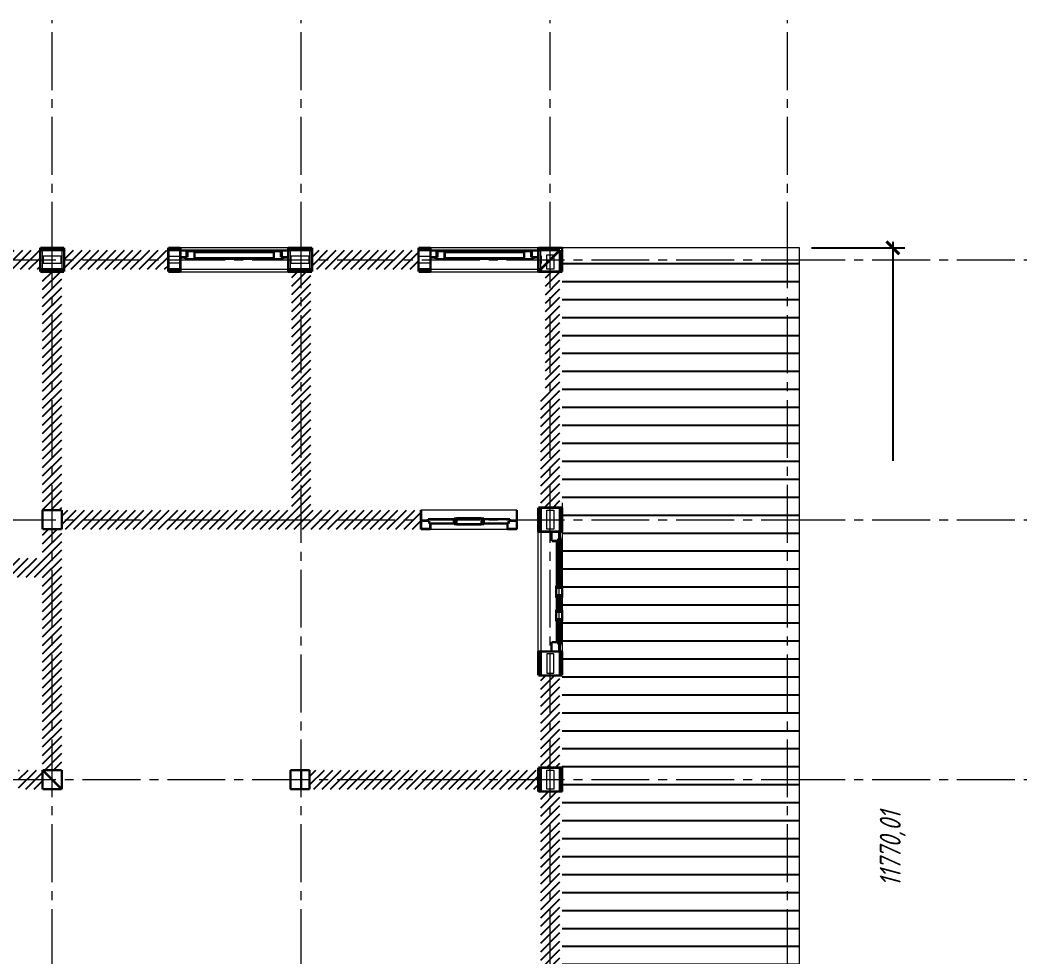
# Model space of a CAD drawing. Header units: millimetres. Extents: x 0 to 5040, y 0 to 770.
# Drawn here: x 1988 to 2156.2, y 613.2 to 769.6 of the extents above; entities that cross this region are included whole.
import ezdxf

# ---------------------------------------------------------------- set-up
doc = ezdxf.new("R2010")
doc.units = ezdxf.units.MM
for name, pattern in [('K5LT32768', [0]), ('K5LT_AXLED', [14.165, 9.665, -1.5, 1.5, -1.5]), ('K5LT_BASIC', [0]), ('K5LT_THIN', [0])]:
    doc.linetypes.add(name, pattern=pattern)
doc.layers.add('Системный слой', color=7, linetype='Continuous')
doc.styles.add('KDIMTEXTSTYLE', font='GOST_AU.SHX', dxfattribs={"width": 0.96, "oblique": 15, "height": 5})
doc.styles.add('KTEXTSTYLE', font='GOST_AU.SHX', dxfattribs={"width": 0.96, "height": 5})
doc.dimstyles.new('KDIMSTYLE (0.02)', dxfattribs={"dimtxt": 5, "dimasz": 1, "dimexe": 2, "dimexo": 0, "dimgap": 1, "dimtad": 1, "dimlfac": 50, "dimtxsty": 'KDIMTEXTSTYLE', "dimsah": 1, "dimcen": 0, "dimdle": 1, "dimadec": 0, "dimazin": 0, "dimtfac": 0.667, "dimtmove": 0, "dimatfit": 3, "dimfxl": 0, "dimtvp": 1, "dimtolj": 1, "dimtzin": 0, "dimarcsym": 0})

# ---------------------------------------------------------------- blocks, each defined once
blk = doc.blocks.new('U5')
at = {"layer": 'Системный слой', "color": 30, "linetype": 'K5LT_AXLED', "lineweight": 18}
for p, q in [((1870.98, 642.83), (2116.18, 642.83)), ((2116.18, 642.83), (2156.18, 642.83))]:
    blk.add_line(p, q, dxfattribs=at)
blk = doc.blocks.new('U6')
at = {"layer": 'Системный слой', "color": 30, "linetype": 'K5LT_AXLED', "lineweight": 18}
for p, q in [((1870.98, 686.23), (2116.18, 686.23)), ((2116.18, 686.23), (2156.18, 686.23))]:
    blk.add_line(p, q, dxfattribs=at)
blk = doc.blocks.new('U7')
at = {"layer": 'Системный слой', "color": 30, "linetype": 'K5LT_AXLED', "lineweight": 18}
for p, q in [((1870.98, 729.63), (2116.18, 729.63)), ((2116.18, 729.63), (2156.18, 729.63))]:
    blk.add_line(p, q, dxfattribs=at)
blk = doc.blocks.new('U12')
at = {"layer": 'Системный слой', "color": 30, "linetype": 'K5LT_AXLED', "lineweight": 18}
for p, q in [((1993.38, 729.63), (1993.38, 769.63)), ((1993.38, 498.23), (1993.38, 729.63)), ((1993.38, 498.23), (1993.38, 478.23)), ((1993.38, 478.23), (1993.38, 458.23))]:
    blk.add_line(p, q, dxfattribs=at)
at = {"layer": 'Системный слой', "color": 7, "linetype": 'K5LT_THIN', "lineweight": 18}
blk.add_arc((1993.38, 453.23), 5, 0, 360, dxfattribs=at)
blk = doc.blocks.new('U13')
at = {"layer": 'Системный слой', "color": 30, "linetype": 'K5LT_AXLED', "lineweight": 18}
for p, q in [((2034.98, 729.63), (2034.98, 769.63)), ((2034.98, 498.23), (2034.98, 729.63)), ((2034.98, 498.23), (2034.98, 478.23)), ((2034.98, 478.23), (2034.98, 458.23))]:
    blk.add_line(p, q, dxfattribs=at)
at = {"layer": 'Системный слой', "color": 7, "linetype": 'K5LT_THIN', "lineweight": 18}
blk.add_arc((2034.98, 453.23), 5, 0, 360, dxfattribs=at)
blk = doc.blocks.new('U14')
at = {"layer": 'Системный слой', "color": 30, "linetype": 'K5LT_AXLED', "lineweight": 18}
for p, q in [((2076.58, 729.63), (2076.58, 769.63)), ((2076.58, 498.23), (2076.58, 729.63)), ((2076.58, 498.23), (2076.58, 478.23)), ((2076.58, 478.23), (2076.58, 458.23))]:
    blk.add_line(p, q, dxfattribs=at)
at = {"layer": 'Системный слой', "color": 7, "linetype": 'K5LT_THIN', "lineweight": 18}
blk.add_arc((2076.58, 453.23), 5, 0, 360, dxfattribs=at)
blk = doc.blocks.new('U15')
at = {"layer": 'Системный слой', "color": 30, "linetype": 'K5LT_AXLED', "lineweight": 18}
for p, q in [((2116.18, 729.63), (2116.18, 769.63)), ((2116.18, 498.23), (2116.18, 729.63)), ((2116.18, 498.23), (2116.18, 478.23)), ((2116.18, 478.23), (2116.18, 458.23))]:
    blk.add_line(p, q, dxfattribs=at)
at = {"layer": 'Системный слой', "color": 7, "linetype": 'K5LT_THIN', "lineweight": 18}
blk.add_arc((2116.18, 453.23), 5, 0, 360, dxfattribs=at)
blk = doc.blocks.new('U0')
at = {"layer": 'Системный слой'}
for name in ['U12', 'U13', 'U14', 'U15', 'U7', 'U6', 'U5']:
    blk.add_blockref(name, (0, 0), dxfattribs=at)
blk = doc.blocks.new('U52')
at = {"layer": 'Системный слой', "color": 7, "linetype": 'K5LT32768', "lineweight": 18}
for p, q in [((1991.78, 731.23), (1991.78, 731.63)), ((1994.98, 731.63), (1994.98, 731.23)), ((2032.78, 731.63), (2014.78, 731.63)), ((2033.18, 731.23), (2033.18, 731.63)), ((2036.38, 731.63), (2036.38, 731.23)), ((2074.58, 731.63), (2056.58, 731.63)), ((2074.98, 731.23), (2074.98, 731.63)), ((2118.18, 731.63), (2078.58, 731.63)), ((2118.18, 496.23), (2118.18, 731.63)), ((1991.78, 730.23), (1991.78, 731.23)), ((1991.92, 730.23), (1991.78, 730.23)), ((1991.78, 729.03), (1991.78, 730.23)), ((1994.84, 730.23), (1991.92, 730.23)), ((1991.92, 729.03), (1991.92, 730.23)), ((1994.98, 730.23), (1994.84, 730.23)), ((1994.84, 730.23), (1994.84, 729.03)), ((1994.98, 731.23), (1994.98, 730.23)), ((1994.98, 730.23), (1994.98, 729.03)), ((2012.78, 730.23), (2014.78, 730.23)), ((2032.78, 731.23), (2014.78, 731.23)), ((2015.73, 730.03), (2015.73, 731.09)), ((2015.73, 731.09), (2015.96, 731.09)), ((2031.22, 731.19), (2016.34, 731.19)), ((2017.14, 731.09), (2030.42, 731.09)), ((2031.83, 731.09), (2031.6, 731.09)), ((2031.83, 730.03), (2031.83, 731.09)), ((2033.18, 730.23), (2033.18, 731.23)), ((2033.32, 730.23), (2033.18, 730.23)), ((2033.18, 729.03), (2033.18, 730.23)), ((2036.24, 730.23), (2033.32, 730.23)), ((2033.32, 729.03), (2033.32, 730.23)), ((2036.38, 730.23), (2036.24, 730.23)), ((2036.24, 730.23), (2036.24, 729.03)), ((2036.38, 731.23), (2036.38, 730.23)), ((2036.38, 730.23), (2036.38, 729.03)), ((2054.58, 730.23), (2056.58, 730.23)), ((2074.58, 731.23), (2056.58, 731.23)), ((2057.53, 730.03), (2057.53, 731.09)), ((2057.53, 731.09), (2057.76, 731.09)), ((2073.02, 731.19), (2058.14, 731.19)), ((2058.94, 731.09), (2072.22, 731.09)), ((2073.63, 731.09), (2073.4, 731.09)), ((2073.63, 730.03), (2073.63, 731.09)), ((2074.98, 730.23), (2074.98, 731.23)), ((2075.12, 730.23), (2074.98, 730.23)), ((2074.98, 729.03), (2074.98, 730.23)), ((2075.12, 729.03), (2075.12, 730.23)), ((2075.98, 730.43), (2077.18, 730.43)), ((2075.98, 729.03), (2075.98, 730.43)), ((2077.18, 730.43), (2077.18, 730.23)), ((2077.18, 730.23), (2077.18, 728.03)), ((1991.78, 729.03), (1991.92, 729.03)), ((1991.78, 728.03), (1991.78, 729.03)), ((1991.92, 729.03), (1994.84, 729.03)), ((1994.84, 729.03), (1994.98, 729.03)), ((1994.98, 729.03), (1994.98, 728.03)), ((2014.78, 729.03), (2012.78, 729.03)), ((2017.14, 729.73), (2030.42, 729.73)), ((2033.18, 729.03), (2033.32, 729.03)), ((2033.18, 728.03), (2033.18, 729.03)), ((2033.32, 729.03), (2036.24, 729.03)), ((2036.24, 729.03), (2036.38, 729.03)), ((2036.38, 729.03), (2036.38, 728.03)), ((2056.58, 729.03), (2054.58, 729.03)), ((2058.94, 729.73), (2072.22, 729.73)), ((2074.98, 729.03), (2075.12, 729.03)), ((2074.98, 728.03), (2074.98, 729.03)), ((2075.98, 728.03), (2075.98, 729.03)), ((2014.78, 728.03), (2032.78, 728.03)), ((2014.78, 727.63), (2032.78, 727.63)), ((2033.18, 727.63), (2033.18, 728.03)), ((2036.38, 728.03), (2036.38, 727.63)), ((2056.58, 728.03), (2074.58, 728.03)), ((2056.58, 727.63), (2074.58, 727.63)), ((2077.18, 728.03), (2075.98, 728.03)), ((2070.98, 687.83), (2054.98, 687.83)), ((2075.98, 687.83), (2077.18, 687.83)), ((2075.98, 684.63), (2075.98, 687.83)), ((2077.18, 687.83), (2077.18, 684.63)), ((2078.58, 689.03), (2078.58, 688.23)), ((2065.08, 686.43), (2060.88, 686.43)), ((2054.98, 684.63), (2070.98, 684.63)), ((2065.08, 685.47), (2060.88, 685.47)), ((2077.18, 684.63), (2075.98, 684.63)), ((2074.58, 664.23), (2074.58, 684.23)), ((2074.98, 684.23), (2074.98, 664.23)), ((2078.18, 683.07), (2078.18, 684.23)), ((2078.18, 675.23), (2078.18, 683.07)), ((2078.58, 684.23), (2078.58, 664.23)), ((2077.58, 674.83), (2077.58, 673.63)), ((2078.06, 673.63), (2078.06, 674.83)), ((2078.54, 674.83), (2078.54, 673.63)), ((2078.18, 671.23), (2078.18, 673.23)), ((2077.58, 670.83), (2077.58, 669.63)), ((2078.06, 669.63), (2078.06, 670.83)), ((2078.54, 670.83), (2078.54, 669.63)), ((2078.18, 665.39), (2078.18, 669.23)), ((2078.18, 664.23), (2078.18, 665.39)), ((2075.98, 663.83), (2075.98, 660.63)), ((2077.18, 663.83), (2075.98, 663.83)), ((2077.18, 660.63), (2077.18, 663.83)), ((2075.98, 660.63), (2077.18, 660.63)), ((2075.98, 644.43), (2077.18, 644.43)), ((2075.98, 641.23), (2075.98, 644.43)), ((2077.18, 644.43), (2077.18, 641.23)), ((2077.18, 641.23), (2075.98, 641.23))]:
    blk.add_line(p, q, dxfattribs=at)
at = {"layer": 'Системный слой', "color": 5, "linetype": 'K5LT_BASIC', "const_width": 0.4}
for points in [[(1991.78, 731.63), (1991.38, 731.63)], [(1991.38, 731.23), (1991.38, 731.63)], [(1994.98, 731.63), (1991.78, 731.63)], [(1995.38, 731.63), (1994.98, 731.63)], [(1995.38, 731.63), (1995.38, 731.23)], [(2012.78, 731.63), (2014.78, 731.63)], [(2012.78, 731.23), (2012.78, 731.63)], [(2014.78, 731.63), (2014.78, 731.23)], [(2033.18, 731.63), (2032.78, 731.63)], [(2032.78, 731.23), (2032.78, 731.63)], [(2036.38, 731.63), (2033.18, 731.63)], [(2036.78, 731.63), (2036.38, 731.63)], [(2036.78, 731.63), (2036.78, 731.23)], [(2054.58, 731.63), (2056.58, 731.63)], [(2054.58, 731.23), (2054.58, 731.63)], [(2056.58, 731.63), (2056.58, 731.23)], [(2074.98, 731.63), (2074.58, 731.63)], [(2074.58, 731.23), (2074.58, 731.63)], [(2078.58, 731.63), (2074.98, 731.63)], [(2078.58, 731.63), (2078.58, 727.63)], [(1991.38, 731.23), (1991.78, 731.23)], [(1991.38, 728.03), (1991.38, 731.23)], [(1991.78, 731.23), (1994.98, 731.23)], [(1994.98, 731.23), (1995.38, 731.23)], [(1995.38, 731.23), (1995.38, 728.03)], [(2012.78, 731.23), (2014.78, 731.23)], [(2012.78, 730.23), (2012.78, 731.23)], [(2012.78, 729.03), (2012.78, 730.23)], [(2014.78, 731.23), (2014.78, 731.19)], [(2014.78, 731.19), (2016.34, 731.19)], [(2014.78, 730.23), (2014.78, 731.19)], [(2014.78, 730.03), (2014.78, 730.23)], [(2014.78, 730.03), (2015.58, 730.03)], [(2014.78, 730.03), (2014.78, 729.03)], [(2015.58, 729.73), (2015.58, 730.03)], [(2015.73, 730.03), (2015.58, 730.03)], [(2017.14, 729.73), (2015.58, 729.73)], [(2015.73, 730.03), (2015.96, 730.03)], [(2015.96, 731.09), (2015.96, 730.03)], [(2016.34, 731.09), (2015.96, 731.09)], [(2016.34, 731.19), (2016.34, 731.09)], [(2016.34, 731.09), (2017.14, 731.09)], [(2017.14, 731.09), (2017.14, 730.91)], [(2017.14, 729.91), (2017.14, 730.91)], [(2017.14, 730.91), (2030.42, 730.91)], [(2030.42, 729.91), (2017.14, 729.91)], [(2017.14, 729.91), (2017.14, 729.73)], [(2030.42, 731.09), (2031.22, 731.09)], [(2030.42, 730.91), (2030.42, 731.09)], [(2030.42, 730.91), (2030.42, 729.91)], [(2030.42, 729.73), (2030.42, 729.91)], [(2031.98, 729.73), (2030.42, 729.73)], [(2031.22, 731.09), (2031.22, 731.19)], [(2031.22, 731.19), (2032.78, 731.19)], [(2031.22, 731.09), (2031.6, 731.09)], [(2031.6, 730.03), (2031.6, 731.09)], [(2031.6, 730.03), (2031.83, 730.03)], [(2031.98, 730.03), (2031.83, 730.03)], [(2031.98, 730.03), (2031.98, 729.73)], [(2032.78, 730.03), (2031.98, 730.03)], [(2032.78, 731.23), (2033.18, 731.23)], [(2032.78, 731.19), (2032.78, 731.23)], [(2032.78, 731.19), (2032.78, 730.03)], [(2032.78, 728.03), (2032.78, 730.03)], [(2033.18, 731.23), (2036.38, 731.23)], [(2036.38, 731.23), (2036.78, 731.23)], [(2036.78, 731.23), (2036.78, 728.03)], [(2054.58, 731.23), (2056.58, 731.23)], [(2054.58, 730.23), (2054.58, 731.23)], [(2054.58, 729.03), (2054.58, 730.23)], [(2056.58, 731.23), (2056.58, 731.19)], [(2056.58, 731.19), (2058.14, 731.19)], [(2056.58, 730.23), (2056.58, 731.19)], [(2056.58, 730.03), (2056.58, 730.23)], [(2056.58, 730.03), (2057.38, 730.03)], [(2056.58, 730.03), (2056.58, 729.03)], [(2057.38, 729.73), (2057.38, 730.03)], [(2057.53, 730.03), (2057.38, 730.03)], [(2058.94, 729.73), (2057.38, 729.73)], [(2057.53, 730.03), (2057.76, 730.03)], [(2057.76, 731.09), (2057.76, 730.03)], [(2058.14, 731.09), (2057.76, 731.09)], [(2058.14, 731.19), (2058.14, 731.09)], [(2058.14, 731.09), (2058.94, 731.09)], [(2058.94, 731.09), (2058.94, 730.91)], [(2058.94, 729.91), (2058.94, 730.91)], [(2058.94, 730.91), (2072.22, 730.91)], [(2072.22, 729.91), (2058.94, 729.91)], [(2058.94, 729.91), (2058.94, 729.73)], [(2072.22, 731.09), (2073.02, 731.09)], [(2072.22, 730.91), (2072.22, 731.09)], [(2072.22, 730.91), (2072.22, 729.91)], [(2072.22, 729.73), (2072.22, 729.91)], [(2073.78, 729.73), (2072.22, 729.73)], [(2073.02, 731.09), (2073.02, 731.19)], [(2073.02, 731.19), (2074.58, 731.19)], [(2073.02, 731.09), (2073.4, 731.09)], [(2073.4, 730.03), (2073.4, 731.09)], [(2073.4, 730.03), (2073.63, 730.03)], [(2073.78, 730.03), (2073.63, 730.03)], [(2073.78, 730.03), (2073.78, 729.73)], [(2074.58, 730.03), (2073.78, 730.03)], [(2074.58, 731.23), (2074.98, 731.23)], [(2074.58, 731.19), (2074.58, 731.23)], [(2074.58, 730.03), (2074.58, 731.19)], [(2074.58, 728.03), (2074.58, 730.03)], [(2074.98, 731.23), (2078.18, 731.23)], [(2077.18, 730.23), (2075.98, 729.03)], [(2078.18, 731.23), (2077.18, 730.23)], [(2078.18, 731.23), (2078.18, 727.63)], [(1991.38, 727.63), (1991.38, 728.03)], [(1991.78, 728.03), (1991.38, 728.03)], [(1991.78, 728.03), (1994.98, 728.03)], [(1991.78, 727.63), (1991.78, 728.03)], [(1994.98, 728.03), (1994.98, 727.63)], [(1995.38, 728.03), (1994.98, 728.03)], [(1995.38, 728.03), (1995.38, 727.63)], [(2012.78, 728.03), (2012.78, 729.03)], [(2012.78, 727.63), (2012.78, 728.03)], [(2014.78, 728.03), (2012.78, 728.03)], [(2014.78, 729.03), (2014.78, 728.03)], [(2014.78, 728.03), (2014.78, 727.63)], [(2032.78, 727.63), (2032.78, 728.03)], [(2033.18, 728.03), (2032.78, 728.03)], [(2033.38, 728.03), (2033.18, 728.03)], [(2033.38, 727.63), (2033.38, 728.03)], [(2033.38, 728.03), (2036.38, 728.03)], [(2036.38, 728.03), (2036.58, 728.03)], [(2036.58, 728.03), (2036.58, 727.63)], [(2036.78, 728.03), (2036.58, 728.03)], [(2036.78, 728.03), (2036.78, 727.63)], [(2054.58, 728.03), (2054.58, 729.03)], [(2054.58, 727.63), (2054.58, 728.03)], [(2056.58, 728.03), (2054.58, 728.03)], [(2056.58, 729.03), (2056.58, 728.03)], [(2056.58, 728.03), (2056.58, 727.63)], [(2074.98, 728.03), (2074.58, 728.03)], [(2074.58, 727.63), (2074.58, 728.03)], [(2075.98, 729.03), (2074.98, 728.03)], [(2074.98, 727.63), (2074.98, 728.03)], [(1991.38, 727.63), (1991.78, 727.63)], [(1994.98, 727.63), (1991.78, 727.63)], [(1994.98, 727.63), (1995.38, 727.63)], [(2014.78, 727.63), (2012.78, 727.63)], [(2032.78, 727.63), (2033.18, 727.63)], [(2033.38, 727.63), (2033.18, 727.63)], [(2036.38, 727.63), (2033.38, 727.63)], [(2036.38, 727.63), (2036.58, 727.63)], [(2036.58, 727.63), (2036.78, 727.63)], [(2056.58, 727.63), (2054.58, 727.63)], [(2074.58, 727.63), (2074.98, 727.63)], [(2075.78, 727.63), (2074.98, 727.63)], [(2078.18, 727.63), (2075.78, 727.63)], [(2078.58, 727.63), (2078.18, 727.63)], [(1991.78, 687.83), (1994.98, 687.83)], [(1991.78, 684.63), (1991.78, 687.83)], [(1994.98, 684.63), (1994.98, 687.83)], [(2054.98, 687.83), (2054.98, 686.03)], [(2070.98, 686.03), (2070.98, 687.83)], [(2074.58, 688.23), (2074.98, 688.23)], [(2074.58, 687.83), (2074.58, 688.23)], [(2074.58, 687.83), (2074.98, 687.83)], [(2074.58, 684.63), (2074.58, 687.83)], [(2074.98, 688.23), (2078.18, 688.23)], [(2074.98, 687.83), (2074.98, 688.23)], [(2074.98, 687.83), (2074.98, 684.63)], [(2078.18, 688.23), (2078.18, 684.23)], [(2078.18, 688.23), (2078.58, 688.23)], [(2078.58, 688.23), (2078.58, 684.23)], [(2054.98, 684.67), (2054.98, 686.03)], [(2054.98, 686.03), (2056.14, 686.03)], [(2056.14, 686.33), (2060.48, 686.33)], [(2056.14, 686.03), (2056.14, 686.33)], [(2056.34, 686.03), (2056.14, 686.03)], [(2056.34, 686.03), (2056.34, 685.57)], [(2060.48, 686.43), (2060.88, 686.43)], [(2060.48, 686.33), (2060.48, 686.43)], [(2060.48, 685.57), (2060.48, 686.33)], [(2060.88, 686.45), (2065.08, 686.45)], [(2060.88, 686.43), (2060.88, 686.45)], [(2060.88, 686.43), (2060.88, 685.47)], [(2065.08, 686.45), (2065.08, 686.43)], [(2065.08, 685.47), (2065.08, 686.43)], [(2065.08, 686.43), (2065.48, 686.43)], [(2065.48, 686.43), (2065.48, 686.33)], [(2065.48, 685.57), (2065.48, 686.33)], [(2065.48, 686.33), (2069.82, 686.33)], [(2069.62, 685.57), (2069.62, 686.03)], [(2069.82, 686.03), (2069.62, 686.03)], [(2069.82, 686.33), (2069.82, 686.03)], [(2069.82, 686.03), (2070.98, 686.03)], [(2070.98, 686.03), (2070.98, 684.67)], [(1994.98, 684.63), (1991.78, 684.63)], [(2056.54, 684.67), (2054.98, 684.67)], [(2054.98, 684.67), (2054.98, 684.63)], [(2056.34, 685.57), (2056.54, 685.57)], [(2056.54, 685.57), (2056.54, 684.67)], [(2060.48, 685.57), (2056.54, 685.57)], [(2060.48, 685.47), (2060.48, 685.57)], [(2060.88, 685.47), (2060.48, 685.47)], [(2060.88, 685.45), (2060.88, 685.47)], [(2065.08, 685.45), (2060.88, 685.45)], [(2065.48, 685.47), (2065.08, 685.47)], [(2065.08, 685.47), (2065.08, 685.45)], [(2069.42, 685.57), (2065.48, 685.57)], [(2065.48, 685.57), (2065.48, 685.47)], [(2069.42, 685.57), (2069.62, 685.57)], [(2069.42, 684.67), (2069.42, 685.57)], [(2070.98, 684.67), (2069.42, 684.67)], [(2070.98, 684.63), (2070.98, 684.67)], [(2074.98, 684.63), (2074.58, 684.63)], [(2074.58, 684.23), (2074.58, 684.63)], [(2074.98, 684.23), (2074.58, 684.23)], [(2074.98, 684.23), (2074.98, 684.63)], [(2076.78, 684.23), (2074.98, 684.23)], [(2076.78, 682.67), (2076.78, 684.23)], [(2076.78, 684.23), (2078.06, 684.23)], [(2078.06, 682.87), (2078.06, 684.23)], [(2078.06, 684.23), (2078.14, 684.23)], [(2078.14, 684.23), (2078.14, 683.07)], [(2078.18, 684.23), (2078.14, 684.23)], [(2078.58, 684.23), (2078.18, 684.23)], [(2077.68, 682.67), (2076.78, 682.67)], [(2077.68, 682.87), (2077.68, 682.67)], [(2078.06, 682.87), (2077.68, 682.87)], [(2077.68, 675.23), (2077.68, 682.67)], [(2078.14, 682.87), (2078.06, 682.87)], [(2078.06, 675.23), (2078.06, 682.87)], [(2078.14, 682.87), (2078.14, 683.07)], [(2078.14, 683.07), (2078.18, 683.07)], [(2078.18, 683.07), (2078.44, 683.07)], [(2078.44, 683.07), (2078.44, 675.23)], [(2077.56, 673.63), (2077.56, 674.83)], [(2077.58, 674.83), (2077.56, 674.83)], [(2077.58, 674.83), (2077.58, 675.23)], [(2077.58, 675.23), (2077.68, 675.23)], [(2078.06, 674.83), (2077.58, 674.83)], [(2078.06, 675.23), (2077.68, 675.23)], [(2078.06, 674.83), (2078.06, 675.23)], [(2078.18, 675.23), (2078.06, 675.23)], [(2078.54, 674.83), (2078.06, 674.83)], [(2078.44, 675.23), (2078.18, 675.23)], [(2078.44, 675.23), (2078.54, 675.23)], [(2078.54, 675.23), (2078.54, 674.83)], [(2078.56, 674.83), (2078.54, 674.83)], [(2078.56, 674.83), (2078.56, 673.63)], [(2077.56, 673.63), (2077.58, 673.63)], [(2077.58, 673.63), (2078.06, 673.63)], [(2077.58, 673.23), (2077.58, 673.63)], [(2077.68, 673.23), (2077.58, 673.23)], [(2077.68, 673.23), (2078.06, 673.23)], [(2077.68, 671.23), (2077.68, 673.23)], [(2078.06, 673.23), (2078.06, 673.63)], [(2078.06, 673.63), (2078.54, 673.63)], [(2078.06, 671.23), (2078.06, 673.23)], [(2078.06, 673.23), (2078.18, 673.23)], [(2078.18, 673.23), (2078.44, 673.23)], [(2078.44, 673.23), (2078.44, 671.23)], [(2078.54, 673.23), (2078.44, 673.23)], [(2078.54, 673.63), (2078.54, 673.23)], [(2078.54, 673.63), (2078.56, 673.63)], [(2077.56, 669.63), (2077.56, 670.83)], [(2077.56, 670.83), (2077.58, 670.83)], [(2077.58, 670.83), (2077.58, 671.23)], [(2077.58, 671.23), (2077.68, 671.23)], [(2078.06, 670.83), (2077.58, 670.83)], [(2078.06, 671.23), (2077.68, 671.23)], [(2078.06, 670.83), (2078.06, 671.23)], [(2078.18, 671.23), (2078.06, 671.23)], [(2078.54, 670.83), (2078.06, 670.83)], [(2078.44, 671.23), (2078.18, 671.23)], [(2078.44, 671.23), (2078.54, 671.23)], [(2078.54, 671.23), (2078.54, 670.83)], [(2078.54, 670.83), (2078.56, 670.83)], [(2078.56, 670.83), (2078.56, 669.63)], [(2077.58, 669.63), (2077.56, 669.63)], [(2077.58, 669.63), (2078.06, 669.63)], [(2077.58, 669.23), (2077.58, 669.63)], [(2077.68, 669.23), (2077.58, 669.23)], [(2077.68, 669.23), (2078.06, 669.23)], [(2077.68, 665.79), (2077.68, 669.23)], [(2078.06, 669.23), (2078.06, 669.63)], [(2078.06, 669.63), (2078.54, 669.63)], [(2078.06, 665.59), (2078.06, 669.23)], [(2078.06, 669.23), (2078.18, 669.23)], [(2078.18, 669.23), (2078.44, 669.23)], [(2078.44, 669.23), (2078.44, 665.39)], [(2078.54, 669.23), (2078.44, 669.23)], [(2078.54, 669.63), (2078.54, 669.23)], [(2078.56, 669.63), (2078.54, 669.63)], [(2076.78, 664.23), (2076.78, 665.79)], [(2076.78, 665.79), (2077.68, 665.79)], [(2077.68, 665.79), (2077.68, 665.59)], [(2074.58, 660.23), (2074.58, 664.23)], [(2074.58, 664.23), (2074.98, 664.23)], [(2074.98, 664.23), (2076.78, 664.23)], [(2074.98, 660.23), (2074.98, 664.23)], [(2078.06, 664.23), (2076.78, 664.23)], [(2077.68, 665.59), (2078.06, 665.59)], [(2078.06, 664.23), (2078.06, 665.59)], [(2078.06, 665.59), (2078.14, 665.59)], [(2078.14, 664.23), (2078.06, 664.23)], [(2078.14, 665.39), (2078.14, 665.59)], [(2078.14, 665.39), (2078.14, 664.23)], [(2078.18, 665.39), (2078.14, 665.39)], [(2078.14, 664.23), (2078.18, 664.23)], [(2078.44, 665.39), (2078.18, 665.39)], [(2078.18, 664.23), (2078.58, 664.23)], [(2078.18, 664.23), (2078.18, 660.23)], [(2078.58, 664.23), (2078.58, 660.23)], [(2074.98, 660.23), (2074.58, 660.23)], [(2078.18, 660.23), (2074.98, 660.23)], [(2078.58, 660.23), (2078.18, 660.23)], [(1994.98, 641.23), (1991.78, 644.43)], [(1991.78, 644.43), (1994.98, 644.43)], [(1991.78, 641.23), (1991.78, 644.43)], [(1994.98, 644.43), (1994.98, 641.23)], [(2033.18, 641.23), (2033.18, 644.43)], [(2033.18, 644.43), (2034.98, 644.43)], [(2034.98, 641.23), (2034.98, 644.43)], [(2034.98, 644.43), (2036.38, 644.43)], [(2036.38, 644.43), (2036.38, 641.23)], [(2074.58, 644.83), (2074.98, 644.83)], [(2074.58, 644.43), (2074.58, 644.83)], [(2074.58, 644.43), (2074.98, 644.43)], [(2074.58, 641.23), (2074.58, 644.43)], [(2074.98, 644.83), (2078.18, 644.83)], [(2074.98, 644.43), (2074.98, 644.83)], [(2074.98, 644.43), (2074.98, 641.23)], [(2078.18, 644.83), (2078.58, 644.83)], [(2078.18, 644.83), (2078.18, 640.83)], [(2078.58, 644.83), (2078.58, 640.83)], [(1994.98, 641.23), (1991.78, 641.23)], [(2034.98, 641.23), (2033.18, 641.23)], [(2036.38, 641.23), (2034.98, 641.23)], [(2074.58, 640.83), (2074.58, 641.23)], [(2074.98, 641.23), (2074.58, 641.23)], [(2074.98, 640.83), (2074.58, 640.83)], [(2074.98, 640.83), (2074.98, 641.23)], [(2078.18, 640.83), (2074.98, 640.83)], [(2078.58, 640.83), (2078.18, 640.83)]]:
    blk.add_lwpolyline(points, dxfattribs=at)
blk = doc.blocks.new('KDIMARROW_03')
at = {"layer": 'Системный слой', "color": 0, "linetype": 'K5LT_BASIC', "lineweight": 40}
blk.add_line((-1.06, -1.06), (1.06, 1.06), dxfattribs=at)
at = {"layer": 'Системный слой', "color": 0, "linetype": 'K5LT_THIN', "lineweight": 18}
for q in [(-1, 0), (2, 0)]:
    blk.add_line((0, 0), q, dxfattribs=at)

msp = doc.modelspace()

# ---------------------------------------------------------------- hatches: boundary and pattern name
at = {"layer": 'Системный слой'}
h = msp.add_hatch(dxfattribs=at)
h.set_pattern_fill('', style=0, pattern_type=0)
h.set_pattern_definition([(0, (0, 0), (0, 3), [])])
h.paths.add_polyline_path([(2078.58016, 605.82712), (2078.58016, 567.02822), (2078.58016, 563.82709), (2078.58016, 563.02822), (2078.58016, 539.82706), (2078.58016, 535.82705), (2075.38016, 535.82705), (2074.58016, 535.82705), (2036.78012, 535.82705), (2035.98012, 535.82705), (2033.58012, 535.82705), (2032.78012, 535.82705), (1995.38008, 535.82705), (1994.58008, 535.82705), (1992.18008, 535.82705), (1991.38007, 535.82705), (1953.98004, 535.82705), (1953.18004, 535.82705), (1950.78003, 535.82705), (1949.98003, 535.82705), (1912.18, 535.82705), (1911.37999, 535.82705), (1908.17999, 535.82705), (1908.17999, 539.82706), (1908.17999, 563.02708), (1908.17999, 563.82708), (1908.17999, 567.02708), (1908.17999, 605.82712), (1908.17999, 609.82713), (1908.17999, 640.82716), (1887.97997, 640.82716), (1883.97997, 640.82716), (1883.97997, 644.82716), (1883.97997, 645.62716), (1869.77995, 645.62717), (1868.57995, 645.62717), (1868.57995, 496.22702), (2118.1802, 496.22702), (2118.1802, 731.62725), (2078.58016, 731.62725), (2078.58016, 688.2272), (2078.58016, 684.2272), (2078.58016, 664.22718), (2078.58016, 660.22718), (2078.58016, 644.82716), (2078.58016, 640.82716), (2078.58016, 609.82713)])
h = msp.add_hatch(dxfattribs=at)
h.set_pattern_fill('', angle=45, style=0, pattern_type=0)
h.set_pattern_definition([(45, (0, 0), (-0.7071068, 0.7071068), [])])
h.paths.add_polyline_path([(1908.57999, 605.82712), (1908.57999, 567.02708), (1911.78, 567.02708), (1911.78, 567.02822), (1910.97999, 567.02822), (1910.97999, 587.34855), (1911.78, 587.34855), (1911.78, 605.82712)])
h.paths.add_polyline_path([(1908.58, 640.82716), (1908.57999, 609.82713), (1911.78, 609.82713), (1911.78, 640.82716)])
h.paths.add_polyline_path([(1950.38003, 644.42716), (1912.18, 644.42716), (1912.18, 641.22716), (1950.38003, 641.22716)])
h.paths.add_polyline_path([(1953.58004, 641.22716), (1971.78006, 641.22716), (1971.78006, 641.26716), (1971.78006, 642.62717), (1971.78006, 644.42717), (1953.58004, 644.42716)])
h.paths.add_polyline_path([(1991.78008, 644.42717), (1987.78007, 644.42717), (1987.78007, 642.62717), (1987.78007, 641.26716), (1987.78007, 641.22716), (1991.78008, 641.22716)])
h.paths.add_polyline_path([(1991.78008, 676.6272), (1991.78008, 644.42717), (1994.98008, 644.42717), (1994.98008, 684.62721), (1991.78008, 684.6272), (1991.78008, 679.8272)])
h.paths.add_polyline_path([(1950.18004, 676.6272), (1991.78008, 676.6272), (1991.78008, 679.8272), (1953.38004, 679.8272)])
h.paths.add_polyline_path([(1953.38004, 679.8272), (1953.38004, 708.02723), (1951.58004, 708.02723), (1950.22004, 708.02723), (1950.18004, 708.02723), (1950.18004, 676.6272)])
h.paths.add_polyline_path([(1994.98008, 684.62721), (2054.98014, 684.62721), (2054.98014, 684.66721), (2054.98014, 686.02721), (2054.98014, 687.82721), (2036.58013, 687.82721), (2033.38012, 687.82721), (1994.98008, 687.82721)])
h.paths.add_polyline_path([(1887.57997, 665.14749), (1887.57997, 684.2272), (1884.37997, 684.2272), (1884.37997, 644.82716), (1886.77997, 644.82717), (1886.77997, 665.14749)])
h.paths.add_polyline_path([(1884.37997, 727.62724), (1884.37997, 688.2272), (1887.57997, 688.2272), (1887.57997, 707.30692), (1886.77997, 707.30692), (1886.77997, 727.62724)])
h.paths.add_polyline_path([(1887.97997, 728.02725), (1908.17999, 728.02725), (1908.17999, 731.22725), (1887.97997, 731.22725)])
h.paths.add_polyline_path([(1973.98006, 728.02725), (1991.38007, 728.02725), (1991.38007, 731.22725), (1973.98006, 731.22725), (1973.98006, 730.22725), (1973.98006, 729.02725)])
h.paths.add_polyline_path([(2012.7801, 731.22725), (1995.38008, 731.22725), (1995.38008, 728.02725), (2012.7801, 728.02725), (2012.7801, 729.02725), (2012.7801, 730.22725)])
h.paths.add_polyline_path([(1991.78008, 727.62724), (1991.78008, 687.8272), (1994.98008, 687.82721), (1994.98008, 727.62724)])
h.paths.add_polyline_path([(2033.38012, 727.62724), (2033.38012, 687.82721), (2036.58013, 687.82721), (2036.58013, 727.62724), (2036.38012, 727.62725)])
h.paths.add_polyline_path([(2054.58014, 731.22725), (2036.78012, 731.22725), (2036.78012, 728.02725), (2054.58014, 728.02725), (2054.58014, 729.02725), (2054.58014, 730.22725)])
h.paths.add_polyline_path([(2075.78016, 727.62725), (2075.78016, 707.30692), (2074.98016, 707.30692), (2074.98016, 688.2272), (2078.18016, 688.2272), (2078.18016, 727.62724)])
h.paths.add_polyline_path([(2078.18016, 644.82716), (2078.18016, 660.22718), (2074.98016, 660.22718), (2074.98016, 644.82716)])
h.paths.add_polyline_path([(2036.38012, 641.22716), (2074.58016, 641.22716), (2074.58016, 644.42717), (2036.38012, 644.42716)])
h.paths.add_polyline_path([(2078.18016, 609.82713), (2078.18016, 640.82716), (2074.98016, 640.82716), (2074.98016, 609.82713)])
h.paths.add_polyline_path([(2074.98016, 605.82712), (2074.98016, 587.34854), (2075.78016, 587.34854), (2075.78016, 567.02821), (2078.18016, 567.02822), (2078.18016, 605.82712)])

# ---------------------------------------------------------------- block references
for name in ['U0', 'U52']:
    msp.add_blockref(name, (0, 0), dxfattribs=at)

# ---------------------------------------------------------------- dimensions: what is measured, and where the dimension line sits
at = {"layer": 'Системный слой', "color": 7}
msp.add_linear_dim(base=(2133.7694, 496.22702), p1=(2118.1802, 731.62725), p2=(2118.1802, 496.22702), angle=90, location=(2133.7694, 631.22702), dimstyle='KDIMSTYLE (0.02)', override={"dimexo": 2, "dimpost": '\\H3.5;\\W0.965;\\Q15;<>', "dimblk1": 'KDIMARROW_03', "dimblk2": 'KDIMARROW_03', "dimse1": 0, "dimse2": 0, "dimclrt": 7, "dimtolj": 1}, dxfattribs=at).render()

doc.saveas('drawing.dxf')
